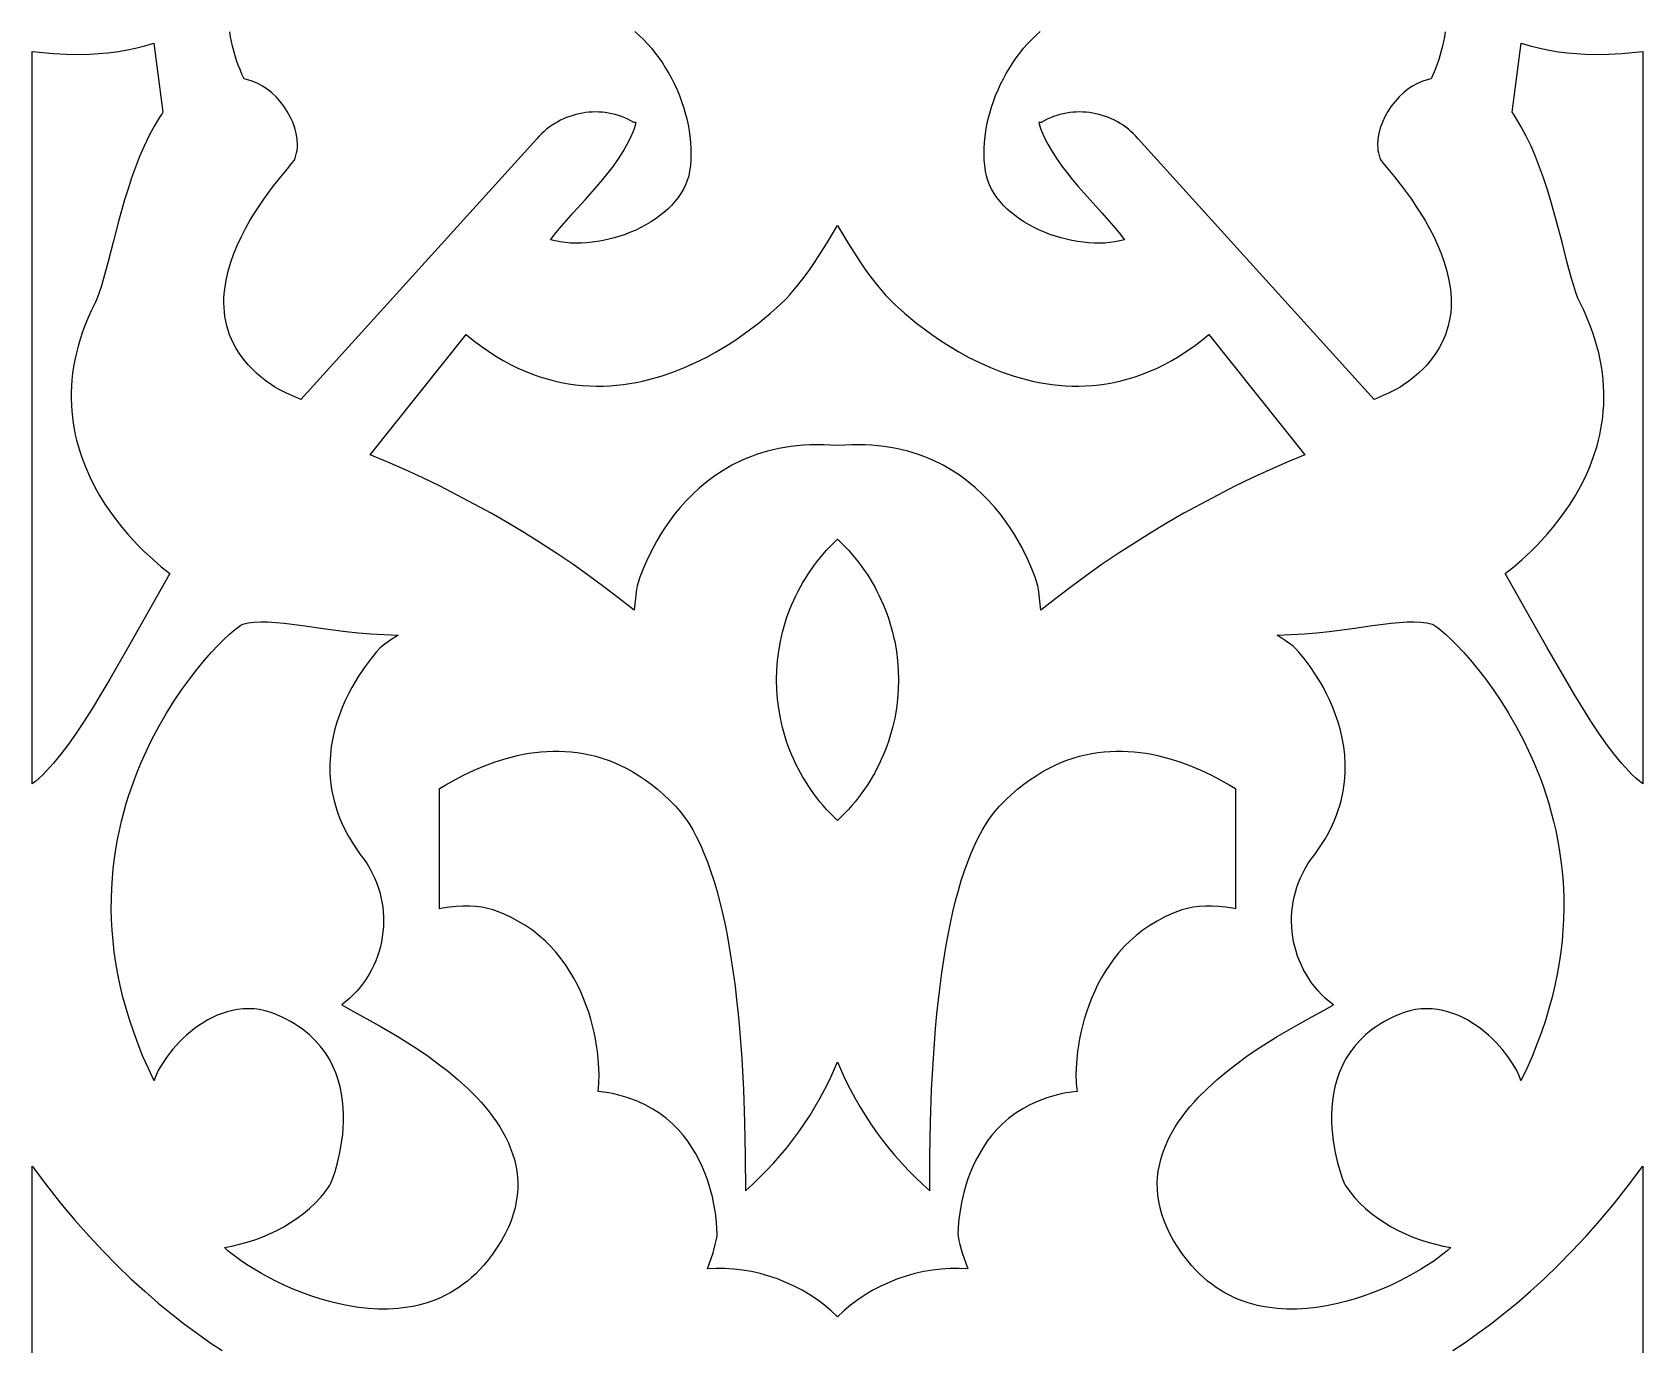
# Model space of a CAD drawing. Extents: x -350 to 350, y -780 to 780.
# Drawn here: x 190 to 270, y -414.6 to -349.3 of the extents above; entities that cross this region are included whole.
import ezdxf

# ---------------------------------------------------------------- set-up
doc = ezdxf.new("R2010")
doc.units = 0
doc.layers.add('LAYER_1', color=18, linetype='CONTINUOUS')

msp = doc.modelspace()

# ---------------------------------------------------------------- linework, layer by layer
at = {"layer": 'LAYER_1'}
for points in [[(219.929, -349.281), (220.147, -349.474), (220.358, -349.678), (220.562, -349.892), (220.758, -350.116), (220.947, -350.349), (221.128, -350.591), (221.301, -350.84), (221.465, -351.097), (221.62, -351.36), (221.766, -351.63), (221.903, -351.904), (222.03, -352.183), (222.148, -352.466), (222.255, -352.753), (222.352, -353.042), (222.439, -353.333), (222.514, -353.625), (222.578, -353.919), (222.631, -354.212), (222.672, -354.505), (222.701, -354.797), (222.717, -355.087), (222.721, -355.374), (222.713, -355.658), (222.691, -355.939), (222.655, -356.215), (222.608, -356.451), (222.54, -356.68), (222.453, -356.904), (222.347, -357.122), (222.224, -357.333), (222.083, -357.537), (221.927, -357.734), (221.757, -357.923), (221.572, -358.105), (221.375, -358.28), (221.166, -358.446), (220.946, -358.604), (220.716, -358.753), (220.477, -358.894), (220.231, -359.025), (219.977, -359.147), (219.717, -359.26), (219.452, -359.362), (219.182, -359.455), (218.91, -359.537), (218.635, -359.609), (218.36, -359.67), (218.083, -359.72), (217.808, -359.758), (217.534, -359.785), (217.263, -359.8), (216.995, -359.803), (216.732, -359.794), (216.474, -359.772), (216.223, -359.737), (215.979, -359.689), (215.743, -359.627), (216.01, -359.285), (216.288, -358.949), (216.867, -358.29), (217.459, -357.638), (218.045, -356.982), (218.329, -356.649), (218.604, -356.311), (218.866, -355.966), (219.115, -355.614), (219.346, -355.252), (219.558, -354.88), (219.748, -354.495), (219.913, -354.097), (219.981, -353.876), (219.996, -353.798), (219.888, -353.798), (219.738, -353.715), (219.585, -353.639), (219.429, -353.57), (219.273, -353.509), (219.114, -353.455), (218.954, -353.409), (218.793, -353.369), (218.631, -353.337), (218.468, -353.312), (218.305, -353.294), (218.142, -353.284), (217.978, -353.28), (217.815, -353.283), (217.652, -353.293), (217.49, -353.31), (217.329, -353.334), (217.169, -353.365), (217.011, -353.402), (216.854, -353.447), (216.699, -353.498), (216.546, -353.555), (216.395, -353.62), (216.247, -353.69), (216.102, -353.768), (215.96, -353.852), (215.821, -353.942), (215.685, -354.039), (215.553, -354.142), (215.425, -354.252), (215.301, -354.368), (215.182, -354.49), (215.067, -354.619), (203.35, -367.57), (202.597, -367.246), (202.232, -367.06), (202.056, -366.956), (201.885, -366.845), (201.621, -366.654), (201.374, -366.46), (201.145, -366.262), (200.934, -366.061), (200.739, -365.856), (200.56, -365.648), (200.397, -365.438), (200.25, -365.225), (200.118, -365.009), (200, -364.792), (199.896, -364.572), (199.806, -364.351), (199.729, -364.128), (199.665, -363.904), (199.614, -363.679), (199.574, -363.453), (199.546, -363.226), (199.528, -362.999), (199.522, -362.771), (199.525, -362.544), (199.538, -362.316), (199.56, -362.089), (199.631, -361.637), (199.733, -361.189), (199.864, -360.747), (200.019, -360.312), (200.195, -359.886), (200.389, -359.471), (200.597, -359.069), (200.816, -358.681), (201.041, -358.308), (201.27, -357.953), (201.499, -357.618), (201.942, -357.011), (202.343, -356.501), (202.673, -356.103), (202.904, -355.828), (203.007, -355.692), (203.059, -355.571), (203.101, -355.446), (203.134, -355.317), (203.157, -355.186), (203.171, -355.052), (203.176, -354.916), (203.162, -354.639), (203.117, -354.357), (203.042, -354.074), (202.94, -353.794), (202.814, -353.518), (202.665, -353.251), (202.497, -352.995), (202.311, -352.753), (202.11, -352.529), (201.896, -352.326), (201.671, -352.146), (201.438, -351.993), (201.199, -351.871), (200.922, -351.756), (200.652, -351.662), (200.52, -351.625), (200.419, -351.4), (200.324, -351.173), (200.236, -350.945), (200.155, -350.714), (200.081, -350.482), (200.014, -350.248), (199.954, -350.013), (199.901, -349.777), (199.854, -349.539), (199.815, -349.301)], [(260.189, -349.301), (260.15, -349.539), (260.104, -349.777), (260.05, -350.013), (259.99, -350.248), (259.923, -350.482), (259.849, -350.714), (259.768, -350.945), (259.68, -351.173), (259.586, -351.4), (259.484, -351.625), (259.353, -351.662), (259.083, -351.756), (258.806, -351.871), (258.566, -351.993), (258.333, -352.146), (258.109, -352.326), (257.894, -352.529), (257.693, -352.753), (257.507, -352.995), (257.339, -353.251), (257.191, -353.518), (257.064, -353.794), (256.963, -354.074), (256.888, -354.357), (256.842, -354.639), (256.828, -354.916), (256.833, -355.052), (256.848, -355.186), (256.871, -355.317), (256.903, -355.446), (256.946, -355.571), (256.998, -355.692), (257.101, -355.828), (257.332, -356.103), (257.661, -356.501), (258.062, -357.011), (258.505, -357.618), (258.734, -357.953), (258.963, -358.308), (259.189, -358.681), (259.407, -359.069), (259.615, -359.471), (259.809, -359.886), (259.985, -360.312), (260.14, -360.747), (260.271, -361.189), (260.373, -361.637), (260.444, -362.089), (260.466, -362.316), (260.479, -362.544), (260.483, -362.771), (260.476, -362.999), (260.459, -363.226), (260.43, -363.453), (260.391, -363.679), (260.339, -363.904), (260.275, -364.128), (260.198, -364.351), (260.108, -364.572), (260.005, -364.792), (259.887, -365.009), (259.754, -365.225), (259.607, -365.438), (259.444, -365.648), (259.266, -365.856), (259.071, -366.061), (258.859, -366.262), (258.63, -366.46), (258.384, -366.654), (258.119, -366.845), (257.948, -366.956), (257.772, -367.06), (257.408, -367.246), (256.654, -367.57), (244.937, -354.619), (244.822, -354.49), (244.703, -354.368), (244.579, -354.252), (244.451, -354.142), (244.319, -354.039), (244.184, -353.942), (244.045, -353.852), (243.902, -353.768), (243.757, -353.69), (243.609, -353.62), (243.458, -353.555), (243.305, -353.498), (243.15, -353.447), (242.993, -353.402), (242.835, -353.365), (242.675, -353.334), (242.514, -353.31), (242.352, -353.293), (242.189, -353.283), (242.026, -353.28), (241.863, -353.284), (241.699, -353.294), (241.536, -353.312), (241.373, -353.337), (241.211, -353.369), (241.05, -353.409), (240.89, -353.455), (240.732, -353.509), (240.575, -353.57), (240.42, -353.639), (240.267, -353.715), (240.116, -353.798), (240.009, -353.798), (240.024, -353.876), (240.091, -354.097), (240.256, -354.495), (240.446, -354.88), (240.658, -355.252), (240.89, -355.614), (241.138, -355.966), (241.401, -356.311), (241.675, -356.649), (241.959, -356.982), (242.545, -357.638), (243.137, -358.29), (243.716, -358.949), (243.994, -359.285), (244.261, -359.627), (244.026, -359.689), (243.782, -359.737), (243.53, -359.772), (243.273, -359.794), (243.009, -359.803), (242.742, -359.8), (242.47, -359.785), (242.197, -359.758), (241.921, -359.72), (241.645, -359.67), (241.369, -359.609), (241.094, -359.537), (240.822, -359.455), (240.553, -359.362), (240.288, -359.26), (240.028, -359.147), (239.774, -359.025), (239.527, -358.894), (239.288, -358.753), (239.058, -358.604), (238.838, -358.446), (238.629, -358.28), (238.432, -358.105), (238.248, -357.923), (238.077, -357.734), (237.921, -357.537), (237.781, -357.333), (237.657, -357.122), (237.551, -356.904), (237.464, -356.68), (237.396, -356.451), (237.349, -356.215), (237.314, -355.939), (237.292, -355.658), (237.283, -355.374), (237.287, -355.087), (237.304, -354.797), (237.333, -354.505), (237.373, -354.212), (237.426, -353.919), (237.49, -353.625), (237.566, -353.333), (237.652, -353.042), (237.749, -352.753), (237.856, -352.466), (237.974, -352.183), (238.101, -351.904), (238.238, -351.63), (238.385, -351.36), (238.54, -351.097), (238.704, -350.84), (238.876, -350.591), (239.057, -350.349), (239.246, -350.116), (239.442, -349.892), (239.646, -349.678), (239.857, -349.474), (240.075, -349.281)], [(190, -430.046), (190, -405.679), (190.002, -405.677), (190.707, -406.618), (191.413, -407.51), (192.118, -408.353), (192.822, -409.15), (193.522, -409.901), (194.217, -410.608), (194.905, -411.272), (195.587, -411.895), (196.259, -412.478), (196.92, -413.022), (197.57, -413.528), (198.207, -413.998), (198.83, -414.434), (199.436, -414.836)], [(260.569, -414.836), (261.175, -414.434), (261.797, -413.998), (262.434, -413.528), (263.084, -413.022), (263.746, -412.478), (264.418, -411.895), (265.099, -411.272), (265.788, -410.608), (266.483, -409.901), (267.183, -409.15), (267.886, -408.353), (268.591, -407.51), (269.297, -406.618), (270.001, -405.679), (270.001, -430.045)]]:
    msp.add_lwpolyline(points, dxfattribs=at)
for points in [[(196.494, -353.292), (196.447, -353.357), (196.307, -353.568), (196.039, -354.013), (195.788, -354.485), (195.554, -354.98), (195.335, -355.493), (195.13, -356.02), (194.938, -356.557), (194.759, -357.1), (194.591, -357.645), (194.285, -358.723), (194.014, -359.755), (193.77, -360.71), (193.544, -361.553), (193.436, -361.922), (193.33, -362.25), (193.225, -362.533), (193.12, -362.767), (192.941, -363.134), (192.778, -363.498), (192.631, -363.858), (192.499, -364.214), (192.382, -364.565), (192.28, -364.913), (192.192, -365.256), (192.117, -365.596), (192.056, -365.931), (192.008, -366.261), (191.972, -366.588), (191.948, -366.91), (191.936, -367.227), (191.935, -367.54), (191.944, -367.848), (191.964, -368.152), (191.994, -368.451), (192.034, -368.745), (192.082, -369.035), (192.139, -369.319), (192.205, -369.599), (192.278, -369.873), (192.446, -370.408), (192.64, -370.922), (192.857, -371.415), (193.094, -371.886), (193.346, -372.336), (193.612, -372.764), (193.886, -373.169), (194.167, -373.551), (194.45, -373.909), (194.733, -374.244), (195.012, -374.554), (195.283, -374.839), (195.543, -375.1), (196.018, -375.543), (196.409, -375.88), (196.689, -376.108), (196.832, -376.224), (195.761, -378.125), (194.769, -379.88), (193.848, -381.478), (193.412, -382.213), (192.99, -382.905), (192.581, -383.552), (192.185, -384.151), (191.799, -384.702), (191.424, -385.202), (191.058, -385.652), (190.699, -386.048), (190.523, -386.226), (190.348, -386.39), (190.174, -386.54), (190.002, -386.675), (190.002, -350.266), (190.534, -350.33), (191.051, -350.376), (191.7, -350.41), (192.457, -350.417), (192.868, -350.405), (193.297, -350.38), (193.74, -350.34), (194.194, -350.284), (194.656, -350.208), (195.123, -350.112), (195.592, -349.993), (196.04, -349.856)], [(264.412, -349.993), (264.881, -350.112), (265.348, -350.208), (265.811, -350.284), (266.265, -350.34), (266.708, -350.38), (267.136, -350.405), (267.547, -350.417), (268.305, -350.41), (268.954, -350.376), (269.47, -350.33), (270.001, -350.266), (270.001, -386.674), (269.83, -386.54), (269.656, -386.39), (269.481, -386.226), (269.305, -386.048), (268.947, -385.652), (268.58, -385.202), (268.205, -384.702), (267.82, -384.151), (267.423, -383.552), (267.015, -382.905), (266.593, -382.213), (266.156, -381.478), (265.235, -379.88), (264.243, -378.125), (263.172, -376.224), (263.315, -376.108), (263.596, -375.88), (263.987, -375.543), (264.461, -375.1), (264.722, -374.839), (264.993, -374.554), (265.271, -374.244), (265.554, -373.909), (265.837, -373.551), (266.118, -373.169), (266.393, -372.764), (266.658, -372.336), (266.911, -371.886), (267.147, -371.415), (267.364, -370.922), (267.559, -370.408), (267.727, -369.873), (267.8, -369.599), (267.865, -369.319), (267.922, -369.035), (267.971, -368.745), (268.01, -368.451), (268.04, -368.152), (268.06, -367.848), (268.07, -367.54), (268.069, -367.227), (268.056, -366.91), (268.032, -366.588), (267.997, -366.261), (267.948, -365.931), (267.887, -365.596), (267.813, -365.256), (267.725, -364.913), (267.622, -364.565), (267.506, -364.214), (267.374, -363.858), (267.227, -363.498), (267.064, -363.134), (266.885, -362.767), (266.78, -362.533), (266.674, -362.25), (266.568, -361.922), (266.46, -361.553), (266.235, -360.71), (265.99, -359.755), (265.719, -358.723), (265.414, -357.645), (265.246, -357.1), (265.066, -356.557), (264.875, -356.02), (264.67, -355.493), (264.45, -354.98), (264.216, -354.485), (263.965, -354.013), (263.698, -353.568), (263.557, -353.357), (263.51, -353.292), (263.965, -349.856)], [(230.548, -359.826), (231.115, -360.717), (231.413, -361.152), (231.724, -361.577), (232.049, -361.991), (232.391, -362.39), (232.545, -362.55), (232.862, -362.859), (233.333, -363.283), (233.946, -363.79), (234.303, -364.064), (234.691, -364.346), (235.11, -364.632), (235.557, -364.919), (236.031, -365.202), (236.532, -365.476), (237.057, -365.739), (237.606, -365.984), (238.176, -366.21), (238.768, -366.411), (239.378, -366.583), (239.69, -366.657), (240.007, -366.723), (240.327, -366.779), (240.652, -366.826), (240.98, -366.862), (241.312, -366.887), (241.647, -366.901), (241.986, -366.904), (242.327, -366.894), (242.672, -366.871), (243.02, -366.835), (243.37, -366.785), (243.722, -366.721), (244.077, -366.642), (244.434, -366.547), (244.792, -366.437), (245.153, -366.31), (245.515, -366.167), (245.879, -366.006), (246.243, -365.826), (246.609, -365.629), (246.976, -365.412), (247.343, -365.176), (247.711, -364.92), (248.08, -364.644), (248.448, -364.346), (253.22, -370.322), (252.342, -370.688), (251.469, -371.071), (250.602, -371.47), (249.742, -371.885), (248.889, -372.317), (248.044, -372.764), (247.207, -373.226), (246.378, -373.704), (245.558, -374.197), (244.747, -374.704), (243.945, -375.226), (243.154, -375.762), (242.373, -376.312), (241.603, -376.876), (240.844, -377.453), (240.097, -378.044), (240.035, -377.439), (239.999, -377.137), (239.951, -376.837), (239.815, -376.395), (239.66, -375.986), (239.441, -375.482), (239.152, -374.904), (238.98, -374.594), (238.789, -374.274), (238.578, -373.946), (238.346, -373.613), (238.094, -373.277), (237.82, -372.943), (237.524, -372.611), (237.205, -372.285), (236.862, -371.968), (236.496, -371.662), (236.105, -371.37), (235.688, -371.095), (235.246, -370.84), (234.777, -370.606), (234.533, -370.499), (234.282, -370.398), (234.024, -370.304), (233.758, -370.217), (233.486, -370.137), (233.207, -370.066), (232.92, -370.003), (232.626, -369.948), (232.325, -369.903), (232.016, -369.866), (231.7, -369.84), (231.376, -369.823), (231.044, -369.816), (230.705, -369.821), (230.358, -369.836), (230.002, -369.862), (229.647, -369.836), (229.299, -369.821), (228.96, -369.816), (228.629, -369.823), (228.305, -369.84), (227.988, -369.866), (227.68, -369.903), (227.378, -369.948), (227.084, -370.003), (226.798, -370.066), (226.518, -370.137), (226.246, -370.217), (225.981, -370.304), (225.723, -370.398), (225.471, -370.499), (225.227, -370.606), (224.758, -370.84), (224.316, -371.095), (223.9, -371.37), (223.509, -371.662), (223.142, -371.968), (222.8, -372.285), (222.481, -372.611), (222.185, -372.943), (221.911, -373.277), (221.658, -373.613), (221.427, -373.946), (221.216, -374.274), (221.025, -374.594), (220.853, -374.904), (220.564, -375.482), (220.344, -375.986), (220.189, -376.395), (220.054, -376.837), (220.005, -377.137), (219.97, -377.439), (219.907, -378.044), (219.16, -377.453), (218.401, -376.876), (217.631, -376.312), (216.85, -375.762), (216.059, -375.226), (215.258, -374.704), (214.447, -374.197), (213.627, -373.704), (212.798, -373.226), (211.96, -372.764), (211.115, -372.317), (210.262, -371.885), (209.403, -371.47), (208.536, -371.071), (207.663, -370.688), (206.784, -370.322), (211.556, -364.346), (211.925, -364.644), (212.293, -364.92), (212.661, -365.176), (213.029, -365.412), (213.395, -365.629), (213.761, -365.826), (214.126, -366.006), (214.489, -366.167), (214.851, -366.31), (215.212, -366.437), (215.571, -366.547), (215.928, -366.642), (216.282, -366.721), (216.635, -366.785), (216.985, -366.835), (217.332, -366.871), (217.677, -366.894), (218.019, -366.904), (218.357, -366.901), (218.693, -366.887), (219.025, -366.862), (219.353, -366.826), (219.677, -366.779), (219.998, -366.723), (220.314, -366.657), (220.626, -366.583), (221.237, -366.411), (221.828, -366.21), (222.399, -365.984), (222.947, -365.739), (223.473, -365.476), (223.973, -365.202), (224.448, -364.919), (224.895, -364.632), (225.313, -364.346), (225.701, -364.064), (226.058, -363.79), (226.671, -363.283), (227.142, -362.859), (227.46, -362.55), (227.613, -362.39), (227.955, -361.991), (228.281, -361.577), (228.591, -361.152), (228.889, -360.717), (229.457, -359.826), (230.002, -358.922)], [(230.189, -374.696), (230.369, -374.879), (230.544, -375.065), (230.712, -375.255), (230.875, -375.448), (231.031, -375.645), (231.182, -375.845), (231.327, -376.047), (231.466, -376.253), (231.599, -376.461), (231.726, -376.673), (231.847, -376.886), (231.962, -377.102), (232.072, -377.32), (232.175, -377.541), (232.273, -377.763), (232.364, -377.988), (232.45, -378.214), (232.53, -378.442), (232.604, -378.671), (232.672, -378.902), (232.734, -379.135), (232.79, -379.368), (232.84, -379.603), (232.923, -380.074), (232.982, -380.549), (233.018, -381.026), (233.029, -381.503), (233.018, -381.981), (232.982, -382.458), (232.923, -382.933), (232.84, -383.404), (232.734, -383.872), (232.672, -384.105), (232.604, -384.336), (232.53, -384.565), (232.45, -384.793), (232.364, -385.019), (232.273, -385.244), (232.175, -385.466), (232.072, -385.687), (231.962, -385.905), (231.847, -386.121), (231.726, -386.334), (231.599, -386.545), (231.466, -386.754), (231.327, -386.96), (231.182, -387.162), (231.031, -387.362), (230.875, -387.559), (230.712, -387.752), (230.544, -387.942), (230.369, -388.128), (230.189, -388.311), (230.002, -388.49), (229.815, -388.311), (229.635, -388.128), (229.461, -387.942), (229.292, -387.752), (229.13, -387.559), (228.973, -387.362), (228.822, -387.162), (228.678, -386.96), (228.539, -386.754), (228.406, -386.545), (228.278, -386.334), (228.157, -386.121), (228.042, -385.905), (227.933, -385.687), (227.829, -385.466), (227.732, -385.244), (227.64, -385.019), (227.554, -384.793), (227.475, -384.565), (227.401, -384.336), (227.333, -384.105), (227.271, -383.872), (227.164, -383.404), (227.081, -382.933), (227.022, -382.458), (226.987, -381.981), (226.975, -381.503), (226.987, -381.026), (227.022, -380.549), (227.081, -380.074), (227.164, -379.603), (227.214, -379.368), (227.271, -379.135), (227.333, -378.902), (227.401, -378.671), (227.475, -378.442), (227.554, -378.214), (227.64, -377.988), (227.732, -377.763), (227.829, -377.541), (227.933, -377.32), (228.042, -377.102), (228.157, -376.886), (228.278, -376.673), (228.406, -376.461), (228.539, -376.253), (228.678, -376.047), (228.822, -375.845), (228.973, -375.645), (229.13, -375.448), (229.292, -375.255), (229.461, -375.065), (229.635, -374.879), (229.815, -374.696), (230.002, -374.517)], [(201.712, -378.623), (202.097, -378.65), (202.511, -378.692), (203.423, -378.809), (204.448, -378.952), (205.582, -379.095), (206.19, -379.159), (206.824, -379.214), (207.485, -379.257), (208.172, -379.285), (207.768, -379.551), (207.375, -379.831), (207.273, -379.928), (207.085, -380.133), (206.832, -380.438), (206.531, -380.838), (206.204, -381.324), (206.036, -381.597), (205.87, -381.89), (205.706, -382.201), (205.548, -382.529), (205.399, -382.874), (205.259, -383.235), (205.133, -383.61), (205.023, -383.999), (204.93, -384.402), (204.858, -384.816), (204.809, -385.242), (204.785, -385.679), (204.789, -386.125), (204.824, -386.58), (204.891, -387.043), (204.993, -387.513), (205.059, -387.75), (205.134, -387.989), (205.219, -388.229), (205.314, -388.47), (205.42, -388.713), (205.537, -388.956), (205.666, -389.201), (205.806, -389.446), (205.957, -389.692), (206.122, -389.938), (206.298, -390.185), (206.488, -390.432), (206.635, -390.652), (206.769, -390.877), (206.892, -391.105), (207.002, -391.338), (207.1, -391.574), (207.185, -391.813), (207.259, -392.055), (207.321, -392.298), (207.37, -392.544), (207.408, -392.791), (207.434, -393.038), (207.449, -393.286), (207.451, -393.534), (207.442, -393.781), (207.422, -394.028), (207.39, -394.273), (207.347, -394.517), (207.292, -394.758), (207.226, -394.997), (207.149, -395.232), (207.061, -395.464), (206.961, -395.693), (206.851, -395.916), (206.73, -396.135), (206.597, -396.349), (206.454, -396.557), (206.301, -396.759), (206.136, -396.955), (205.961, -397.143), (205.776, -397.325), (205.58, -397.498), (205.374, -397.663), (205.802, -397.909), (206.441, -398.256), (207.245, -398.7), (208.165, -399.238), (208.655, -399.541), (209.156, -399.867), (209.663, -400.214), (210.17, -400.582), (210.671, -400.971), (211.161, -401.381), (211.633, -401.811), (212.081, -402.261), (212.295, -402.493), (212.5, -402.73), (212.697, -402.971), (212.884, -403.217), (213.061, -403.468), (213.226, -403.723), (213.381, -403.983), (213.522, -404.248), (213.651, -404.516), (213.765, -404.789), (213.865, -405.066), (213.949, -405.348), (214.018, -405.634), (214.069, -405.923), (214.103, -406.217), (214.118, -406.515), (214.115, -406.817), (214.091, -407.123), (214.047, -407.432), (213.982, -407.746), (213.895, -408.063), (213.785, -408.384), (213.652, -408.708), (213.494, -409.037), (213.312, -409.368), (213.103, -409.703), (212.869, -410.042), (212.607, -410.384), (212.419, -410.609), (212.226, -410.821), (212.029, -411.021), (211.827, -411.209), (211.621, -411.384), (211.411, -411.548), (211.197, -411.7), (210.98, -411.841), (210.76, -411.971), (210.536, -412.091), (210.309, -412.2), (210.08, -412.298), (209.848, -412.387), (209.614, -412.466), (209.378, -412.536), (209.139, -412.596), (208.899, -412.648), (208.658, -412.691), (208.172, -412.752), (207.682, -412.781), (207.191, -412.781), (206.699, -412.753), (206.209, -412.7), (205.722, -412.623), (205.24, -412.525), (204.765, -412.407), (204.298, -412.273), (203.84, -412.123), (203.394, -411.96), (202.962, -411.785), (202.544, -411.602), (202.142, -411.411), (201.759, -411.216), (201.396, -411.017), (201.054, -410.817), (200.735, -410.619), (200.441, -410.424), (200.173, -410.234), (199.933, -410.051), (199.724, -409.877), (199.545, -409.715), (199.922, -409.646), (200.299, -409.56), (200.676, -409.456), (201.051, -409.336), (201.422, -409.198), (201.788, -409.044), (202.146, -408.873), (202.496, -408.686), (202.836, -408.482), (203.163, -408.263), (203.477, -408.028), (203.775, -407.777), (204.057, -407.512), (204.32, -407.231), (204.562, -406.935), (204.783, -406.625), (204.837, -406.513), (204.929, -406.279), (205.043, -405.939), (205.167, -405.505), (205.285, -404.991), (205.384, -404.413), (205.422, -404.104), (205.449, -403.784), (205.464, -403.454), (205.466, -403.117), (205.451, -402.774), (205.42, -402.428), (205.369, -402.079), (205.297, -401.73), (205.203, -401.382), (205.084, -401.037), (204.938, -400.697), (204.765, -400.363), (204.561, -400.038), (204.326, -399.724), (204.058, -399.421), (203.91, -399.274), (203.754, -399.131), (203.588, -398.992), (203.413, -398.857), (203.228, -398.727), (203.034, -398.601), (202.829, -398.479), (202.613, -398.363), (202.388, -398.252), (202.151, -398.146), (201.863, -398.036), (201.578, -397.953), (201.296, -397.895), (201.017, -397.86), (200.742, -397.848), (200.471, -397.857), (200.204, -397.886), (199.942, -397.934), (199.685, -397.999), (199.434, -398.08), (199.189, -398.177), (198.95, -398.287), (198.717, -398.409), (198.492, -398.543), (198.274, -398.686), (198.064, -398.839), (197.861, -398.998), (197.668, -399.164), (197.483, -399.335), (197.307, -399.51), (196.986, -399.865), (196.705, -400.221), (196.469, -400.566), (196.281, -400.891), (196.143, -401.186), (196.093, -401.319), (196.058, -401.441), (195.769, -400.827), (195.503, -400.218), (195.26, -399.616), (195.04, -399.02), (194.842, -398.429), (194.665, -397.845), (194.508, -397.268), (194.372, -396.696), (194.255, -396.132), (194.157, -395.574), (194.077, -395.023), (194.015, -394.479), (193.97, -393.941), (193.941, -393.412), (193.929, -392.889), (193.932, -392.374), (193.949, -391.866), (193.981, -391.366), (194.026, -390.874), (194.084, -390.39), (194.154, -389.914), (194.237, -389.446), (194.33, -388.986), (194.434, -388.535), (194.548, -388.092), (194.671, -387.657), (194.803, -387.232), (194.944, -386.815), (195.092, -386.408), (195.247, -386.009), (195.408, -385.62), (195.575, -385.24), (195.925, -384.508), (196.291, -383.816), (196.668, -383.163), (197.052, -382.551), (197.438, -381.981), (197.822, -381.453), (198.198, -380.969), (198.561, -380.529), (198.908, -380.136), (199.233, -379.788), (199.532, -379.488), (199.8, -379.236), (200.031, -379.034), (200.222, -378.882), (200.368, -378.782), (200.463, -378.733), (200.593, -378.697), (200.731, -378.667), (201.029, -378.629), (201.356, -378.616)], [(258.976, -378.629), (259.273, -378.667), (259.411, -378.697), (259.541, -378.733), (259.637, -378.782), (259.782, -378.882), (259.973, -379.034), (260.205, -379.236), (260.472, -379.488), (260.771, -379.788), (261.096, -380.136), (261.443, -380.529), (261.807, -380.969), (262.183, -381.453), (262.566, -381.981), (262.952, -382.551), (263.336, -383.163), (263.714, -383.816), (264.08, -384.508), (264.429, -385.24), (264.596, -385.62), (264.758, -386.009), (264.913, -386.408), (265.061, -386.815), (265.201, -387.232), (265.333, -387.657), (265.457, -388.092), (265.571, -388.535), (265.674, -388.986), (265.768, -389.446), (265.85, -389.914), (265.921, -390.39), (265.979, -390.874), (266.024, -391.366), (266.055, -391.866), (266.073, -392.374), (266.076, -392.889), (266.063, -393.412), (266.034, -393.941), (265.989, -394.479), (265.927, -395.023), (265.848, -395.574), (265.75, -396.132), (265.633, -396.696), (265.496, -397.268), (265.34, -397.845), (265.163, -398.429), (264.964, -399.02), (264.744, -399.616), (264.501, -400.218), (264.236, -400.827), (263.946, -401.441), (263.911, -401.319), (263.862, -401.186), (263.724, -400.891), (263.535, -400.566), (263.299, -400.221), (263.019, -399.865), (262.697, -399.51), (262.521, -399.335), (262.337, -399.164), (262.143, -398.998), (261.941, -398.839), (261.731, -398.686), (261.513, -398.543), (261.287, -398.409), (261.055, -398.287), (260.816, -398.177), (260.57, -398.08), (260.319, -397.999), (260.062, -397.934), (259.8, -397.886), (259.534, -397.857), (259.262, -397.848), (258.987, -397.86), (258.708, -397.895), (258.426, -397.953), (258.141, -398.036), (257.854, -398.146), (257.617, -398.252), (257.391, -398.363), (257.176, -398.479), (256.971, -398.601), (256.776, -398.727), (256.591, -398.857), (256.416, -398.992), (256.25, -399.131), (256.094, -399.274), (255.947, -399.421), (255.678, -399.724), (255.443, -400.038), (255.24, -400.363), (255.066, -400.697), (254.921, -401.037), (254.802, -401.382), (254.707, -401.73), (254.636, -402.079), (254.585, -402.428), (254.553, -402.774), (254.539, -403.117), (254.54, -403.454), (254.556, -403.784), (254.583, -404.104), (254.62, -404.413), (254.719, -404.991), (254.837, -405.505), (254.961, -405.939), (255.076, -406.279), (255.167, -406.513), (255.221, -406.625), (255.442, -406.935), (255.685, -407.231), (255.948, -407.512), (256.229, -407.777), (256.527, -408.028), (256.841, -408.263), (257.169, -408.482), (257.508, -408.686), (257.858, -408.873), (258.217, -409.044), (258.582, -409.198), (258.953, -409.336), (259.328, -409.456), (259.705, -409.56), (260.083, -409.646), (260.459, -409.715), (260.281, -409.877), (260.071, -410.051), (259.831, -410.234), (259.564, -410.424), (259.27, -410.619), (258.951, -410.817), (258.609, -411.017), (258.245, -411.216), (257.862, -411.411), (257.461, -411.602), (257.043, -411.785), (256.61, -411.96), (256.164, -412.123), (255.707, -412.273), (255.24, -412.407), (254.764, -412.525), (254.282, -412.623), (253.795, -412.7), (253.305, -412.753), (252.814, -412.781), (252.322, -412.781), (251.833, -412.752), (251.346, -412.691), (251.105, -412.648), (250.865, -412.596), (250.627, -412.536), (250.391, -412.466), (250.156, -412.387), (249.924, -412.298), (249.695, -412.2), (249.468, -412.091), (249.245, -411.971), (249.024, -411.841), (248.807, -411.7), (248.593, -411.548), (248.383, -411.384), (248.177, -411.209), (247.976, -411.021), (247.778, -410.821), (247.585, -410.609), (247.397, -410.384), (247.136, -410.042), (246.901, -409.703), (246.693, -409.368), (246.51, -409.037), (246.353, -408.708), (246.219, -408.384), (246.109, -408.063), (246.022, -407.746), (245.957, -407.432), (245.913, -407.123), (245.89, -406.817), (245.886, -406.515), (245.901, -406.217), (245.935, -405.923), (245.987, -405.634), (246.055, -405.348), (246.139, -405.066), (246.239, -404.789), (246.354, -404.516), (246.482, -404.248), (246.624, -403.983), (246.778, -403.723), (246.944, -403.468), (247.121, -403.217), (247.308, -402.971), (247.504, -402.73), (247.71, -402.493), (247.923, -402.261), (248.372, -401.811), (248.844, -401.381), (249.333, -400.971), (249.834, -400.582), (250.341, -400.214), (250.848, -399.867), (251.35, -399.541), (251.839, -399.238), (252.76, -398.7), (253.563, -398.256), (254.202, -397.909), (254.631, -397.663), (254.424, -397.498), (254.228, -397.325), (254.043, -397.143), (253.868, -396.955), (253.704, -396.759), (253.55, -396.557), (253.407, -396.349), (253.275, -396.135), (253.154, -395.916), (253.043, -395.693), (252.944, -395.464), (252.856, -395.232), (252.778, -394.997), (252.712, -394.758), (252.658, -394.517), (252.614, -394.273), (252.582, -394.028), (252.562, -393.781), (252.553, -393.534), (252.556, -393.286), (252.57, -393.038), (252.596, -392.791), (252.634, -392.544), (252.684, -392.298), (252.745, -392.055), (252.819, -391.813), (252.905, -391.574), (253.003, -391.338), (253.113, -391.105), (253.235, -390.877), (253.37, -390.652), (253.517, -390.432), (253.706, -390.185), (253.883, -389.938), (254.047, -389.692), (254.199, -389.446), (254.339, -389.201), (254.467, -388.956), (254.584, -388.713), (254.69, -388.47), (254.786, -388.229), (254.871, -387.989), (254.946, -387.75), (255.011, -387.513), (255.114, -387.043), (255.181, -386.58), (255.215, -386.125), (255.219, -385.679), (255.196, -385.242), (255.146, -384.816), (255.074, -384.402), (254.982, -383.999), (254.871, -383.61), (254.745, -383.235), (254.606, -382.874), (254.456, -382.529), (254.298, -382.201), (254.135, -381.89), (253.968, -381.597), (253.8, -381.324), (253.473, -380.838), (253.173, -380.438), (252.919, -380.133), (252.731, -379.928), (252.63, -379.831), (252.236, -379.551), (251.833, -379.285), (252.52, -379.257), (253.181, -379.214), (253.815, -379.159), (254.423, -379.095), (255.557, -378.952), (256.581, -378.809), (257.494, -378.692), (257.907, -378.65), (258.292, -378.623), (258.649, -378.616)], [(244.144, -385.046), (244.442, -385.058), (244.738, -385.08), (245.032, -385.112), (245.323, -385.154), (245.611, -385.204), (245.896, -385.264), (246.457, -385.406), (247.003, -385.577), (247.534, -385.773), (248.046, -385.989), (248.54, -386.222), (249.013, -386.468), (249.463, -386.722), (249.769, -386.909), (249.769, -392.881), (249.621, -392.852), (249.278, -392.8), (248.941, -392.765), (248.609, -392.747), (248.286, -392.747), (247.973, -392.766), (247.672, -392.805), (247.384, -392.863), (247.111, -392.942), (246.676, -393.104), (246.264, -393.287), (245.874, -393.49), (245.507, -393.713), (245.161, -393.952), (244.836, -394.208), (244.532, -394.479), (244.247, -394.762), (243.981, -395.058), (243.734, -395.364), (243.505, -395.679), (243.294, -396.002), (243.1, -396.331), (242.922, -396.666), (242.76, -397.003), (242.613, -397.344), (242.482, -397.684), (242.364, -398.025), (242.26, -398.363), (242.169, -398.698), (242.091, -399.029), (242.024, -399.353), (241.969, -399.67), (241.925, -399.978), (241.867, -400.562), (241.847, -401.095), (241.858, -401.564), (241.897, -401.959), (241.627, -401.993), (241.365, -402.035), (241.111, -402.085), (240.865, -402.143), (240.627, -402.207), (240.397, -402.278), (239.96, -402.441), (239.552, -402.627), (239.173, -402.836), (238.822, -403.065), (238.497, -403.312), (238.197, -403.576), (237.922, -403.852), (237.671, -404.141), (237.442, -404.439), (237.234, -404.745), (237.047, -405.056), (236.879, -405.37), (236.73, -405.685), (236.597, -406), (236.481, -406.311), (236.381, -406.617), (236.294, -406.916), (236.221, -407.205), (236.16, -407.483), (236.07, -407.995), (236.016, -408.436), (235.99, -408.788), (235.984, -409.035), (235.99, -409.159), (236.026, -409.368), (236.072, -409.574), (236.187, -409.983), (236.469, -410.785), (236.037, -410.76), (235.601, -410.762), (235.162, -410.789), (234.721, -410.841), (234.282, -410.917), (233.844, -411.016), (233.411, -411.138), (232.984, -411.283), (232.565, -411.449), (232.156, -411.636), (231.758, -411.842), (231.373, -412.069), (231.004, -412.314), (230.651, -412.577), (230.317, -412.858), (230.002, -413.156), (229.688, -412.858), (229.354, -412.577), (229.001, -412.314), (228.631, -412.069), (228.246, -411.842), (227.848, -411.636), (227.439, -411.449), (227.02, -411.283), (226.593, -411.138), (226.16, -411.016), (225.723, -410.917), (225.283, -410.841), (224.843, -410.789), (224.404, -410.762), (223.967, -410.76), (223.536, -410.785), (223.817, -409.983), (223.932, -409.574), (223.978, -409.368), (224.015, -409.159), (224.02, -409.035), (224.014, -408.788), (223.989, -408.436), (223.935, -407.995), (223.845, -407.483), (223.784, -407.205), (223.71, -406.916), (223.624, -406.617), (223.523, -406.311), (223.407, -406), (223.275, -405.685), (223.125, -405.37), (222.957, -405.056), (222.77, -404.745), (222.563, -404.439), (222.334, -404.141), (222.082, -403.852), (221.807, -403.576), (221.508, -403.312), (221.183, -403.065), (220.831, -402.836), (220.452, -402.627), (220.045, -402.441), (219.607, -402.278), (219.377, -402.207), (219.139, -402.143), (218.894, -402.085), (218.64, -402.035), (218.378, -401.993), (218.107, -401.959), (218.147, -401.564), (218.158, -401.095), (218.137, -400.562), (218.079, -399.978), (218.035, -399.67), (217.98, -399.353), (217.914, -399.029), (217.835, -398.698), (217.745, -398.363), (217.641, -398.025), (217.523, -397.684), (217.391, -397.344), (217.244, -397.003), (217.082, -396.666), (216.905, -396.331), (216.71, -396.002), (216.499, -395.679), (216.27, -395.364), (216.023, -395.058), (215.758, -394.762), (215.473, -394.479), (215.168, -394.208), (214.843, -393.952), (214.497, -393.713), (214.13, -393.49), (213.741, -393.287), (213.329, -393.104), (212.894, -392.942), (212.621, -392.863), (212.333, -392.805), (212.031, -392.766), (211.718, -392.747), (211.395, -392.747), (211.064, -392.765), (210.726, -392.8), (210.384, -392.852), (210.236, -392.881), (210.236, -386.909), (210.542, -386.722), (210.992, -386.468), (211.464, -386.222), (211.958, -385.989), (212.471, -385.773), (213.001, -385.577), (213.548, -385.406), (214.108, -385.264), (214.394, -385.204), (214.682, -385.154), (214.973, -385.112), (215.266, -385.08), (215.562, -385.058), (215.86, -385.046), (216.16, -385.046), (216.462, -385.057), (216.765, -385.08), (217.07, -385.115), (217.375, -385.164), (217.682, -385.226), (217.989, -385.302), (218.297, -385.392), (218.605, -385.498), (218.913, -385.619), (219.222, -385.756), (219.529, -385.909), (219.837, -386.079), (220.143, -386.267), (220.449, -386.472), (220.753, -386.696), (221.056, -386.939), (221.358, -387.201), (221.658, -387.484), (221.955, -387.786), (222.181, -388.041), (222.399, -388.323), (222.608, -388.63), (222.81, -388.963), (223.003, -389.321), (223.189, -389.704), (223.367, -390.111), (223.537, -390.541), (223.699, -390.995), (223.854, -391.472), (224.001, -391.971), (224.14, -392.493), (224.272, -393.036), (224.397, -393.6), (224.514, -394.185), (224.624, -394.791), (224.726, -395.416), (224.821, -396.061), (224.909, -396.725), (224.99, -397.408), (225.064, -398.109), (225.131, -398.827), (225.244, -400.317), (225.329, -401.872), (225.387, -403.49), (225.418, -405.168), (225.424, -406.902), (225.789, -406.572), (226.146, -406.23), (226.493, -405.877), (226.831, -405.513), (227.159, -405.139), (227.476, -404.756), (227.783, -404.363), (228.078, -403.961), (228.362, -403.552), (228.635, -403.134), (228.895, -402.71), (229.143, -402.278), (229.378, -401.841), (229.599, -401.398), (229.807, -400.949), (230.002, -400.496), (230.197, -400.949), (230.405, -401.398), (230.627, -401.841), (230.862, -402.278), (231.109, -402.71), (231.37, -403.134), (231.642, -403.552), (231.926, -403.961), (232.222, -404.363), (232.528, -404.756), (232.846, -405.139), (233.174, -405.513), (233.511, -405.877), (233.859, -406.23), (234.215, -406.572), (234.581, -406.902), (234.586, -405.168), (234.618, -403.49), (234.676, -401.872), (234.761, -400.317), (234.874, -398.827), (234.94, -398.109), (235.014, -397.408), (235.095, -396.725), (235.183, -396.061), (235.278, -395.416), (235.381, -394.791), (235.491, -394.185), (235.608, -393.6), (235.732, -393.036), (235.864, -392.493), (236.004, -391.971), (236.151, -391.472), (236.305, -390.995), (236.468, -390.541), (236.638, -390.111), (236.816, -389.704), (237.001, -389.321), (237.195, -388.963), (237.396, -388.63), (237.606, -388.323), (237.823, -388.041), (238.049, -387.786), (238.347, -387.484), (238.647, -387.201), (238.948, -386.939), (239.251, -386.696), (239.556, -386.472), (239.861, -386.267), (240.168, -386.079), (240.475, -385.909), (240.783, -385.756), (241.091, -385.619), (241.399, -385.498), (241.707, -385.392), (242.015, -385.302), (242.322, -385.226), (242.629, -385.164), (242.935, -385.115), (243.239, -385.08), (243.543, -385.057), (243.844, -385.046)]]:
    msp.add_lwpolyline(points, close=True, dxfattribs=at)

doc.saveas('drawing.dxf')
